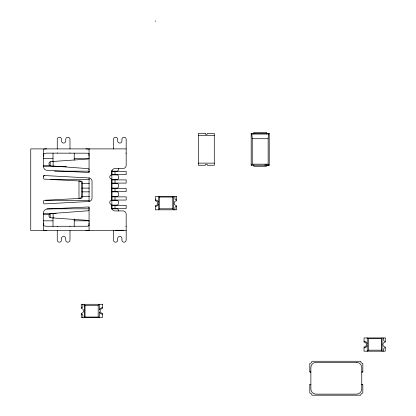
<?xml version="1.0" encoding="UTF-8"?>
<svg xmlns="http://www.w3.org/2000/svg" width="416" height="416" viewBox="0 0 416 416"><rect width="100%" height="100%" fill="white"/><g stroke="black" fill="none" stroke-linecap="round" stroke-linejoin="round"><path stroke-width="0.62" d="M82.571 183.128L82.519 182.53A2.002 1.789 90 0 0 80.792 181.048L44.533 179.161A1.061 1.061 0 0 1 43.508 178.376L43.555 176.186L44.533 175.536L89.112 177.949A3.546 3.546 0 0 1 92.035 180.996L92.035 198.437A3.546 3.546 0 0 1 89.112 201.484L44.533 203.897A1.05 1.05 0 0 1 43.477 202.842L43.508 201.058A1.061 1.061 0 0 1 44.533 200.273L80.792 198.385A2.002 1.789 -90 0 0 82.519 196.903L82.571 183.144M43.472 156.317L43.898 153.561L46.654 153.135L87.474 153.192L88.639 153.561L88.915 154.071L89.066 156.317M89.066 223.116L88.915 225.363L88.639 225.867L87.474 226.242L46.654 226.294L43.898 225.867L43.472 223.116M89.066 157.914L89.055 158.054A1.139 1.139 -90 0 1 88.005 159.047L50.944 161.621C48.214 161.512 48.214 165.974 50.944 165.864L88.005 168.646A1.144 1.144 -90 0 1 89.055 169.645L89.066 169.79M89.066 209.643L89.055 209.789A1.144 1.144 -90 0 1 88.005 210.782L50.944 213.569C48.214 213.46 48.214 217.922 50.944 217.812L88.005 220.386A1.139 1.139 -90 0 1 89.055 221.38L89.066 221.52M264.696 164.965L269.204 165.225L268.143 164.169L268.143 138.72L268.564 134.056L269.204 133.422L251.176 133.422L251.176 165.225L269.204 165.225L269.204 133.422M89.066 153.951L89.071 153.915A3.203 0.416 -90 0 1 89.112 153.665M89.092 149.146L89.632 148.897M251.176 165.225L252.236 164.169L252.236 138.72L251.815 134.056L251.176 133.422M172.76 208.796L159.63 208.796L158.512 209.81L158.512 196.56L159.63 197.07L172.76 197.07L173.352 196.56L173.352 209.81L172.76 208.796L172.76 197.07M99.294 311.854L99.294 317.533L98.176 317.028L85.046 317.028L84.453 317.533L84.453 304.283L85.046 305.302L98.176 305.302L99.294 304.283L99.294 309.962M381.477 350.178L368.342 350.178L367.224 351.198L367.224 337.948L368.342 338.452L381.477 338.452L382.07 337.948L382.07 351.198L381.477 350.178L381.477 338.452M43.789 175.843L44.533 175.536A1.05 1.05 0 0 0 43.477 176.592M362.825 371.873L361.764 372.159A2.122 2.122 0 0 1 362.825 371.873L362.825 363.392A2.122 2.122 0 0 1 360.703 361.27L311.932 361.27A2.122 2.122 0 0 1 309.811 363.392L309.811 371.873A2.122 2.122 0 0 1 310.872 372.159L309.811 371.873M309.811 384.597L310.872 384.311A2.122 2.122 0 0 1 309.811 384.597L309.811 393.078A2.122 2.122 0 0 1 311.932 395.2L360.703 395.2A2.122 2.122 0 0 1 362.825 393.078L362.825 384.597A2.122 2.122 0 0 1 361.764 384.311L362.825 384.597M251.815 134.056L268.564 134.056M198.375 135.564L214.282 135.564M252.236 138.72L268.143 138.72M126.173 148.897L30.753 148.897L30.753 230.537L126.173 230.537M125.845 153.135L126.173 153.135M43.316 158.6L53.014 158.616M74.22 158.616L89.066 158.6M198.375 163.129L214.282 163.129M252.236 164.169L268.143 164.169M43.29 165.594L50.378 165.594M43.29 166.655L66.498 166.655M54.465 171.163L89.352 171.163M111.842 171.163L117.426 171.163L118.487 170.102L118.487 168.397M111.842 171.428L126.173 171.428L126.173 174.606L111.842 174.606M113.454 230.537L113.454 240.079A2.122 2.122 0 0 0 115.57 242.2A2.122 2.122 0 0 0 117.692 240.079L117.692 238.488A2.122 2.122 0 0 1 119.813 236.366A2.122 2.122 0 0 1 121.935 238.488L121.935 240.079A2.122 2.122 0 0 0 124.056 242.2A2.122 2.122 0 0 0 126.173 240.079L126.173 214.105A3.182 3.182 0 0 0 122.996 210.922L115.04 210.922A3.182 3.182 0 0 1 111.862 207.74L111.862 204.563A2.122 2.122 0 0 1 109.741 202.441A2.122 2.122 0 0 1 111.862 200.32L111.862 179.114A2.122 2.122 0 0 1 109.741 176.992A2.122 2.122 0 0 1 111.862 174.871L117.426 174.871L118.487 175.932L118.487 178.584L117.426 179.644L111.842 179.644M50.768 179.644L89.352 179.644M111.842 179.91L126.173 179.91L126.173 183.092L111.842 183.092M81.926 183.357L89.352 183.357M111.842 183.357L117.426 183.357L118.487 184.413L118.487 187.065L117.426 188.126L111.842 188.126M81.926 188.126L89.352 188.126M111.842 188.391L126.173 188.391L126.173 191.573L111.842 191.573M81.926 191.838L89.352 191.838M111.842 191.838L117.426 191.838L118.487 192.899L118.487 195.546L117.426 196.607L111.842 196.607M81.926 196.607L89.352 196.607M111.842 196.872L126.173 196.872L126.173 200.054L111.842 200.054M45.594 200.32L89.352 200.32M111.597 200.32L117.426 200.32L118.487 201.38L118.487 204.032L117.426 205.088L111.842 205.088M158.564 201.911L158.132 201.568A3.234 3.234 0 0 0 155.329 199.95M158.564 204.459L158.132 204.802A3.234 3.234 0 0 1 155.329 206.419M111.842 205.353L126.173 205.353L126.173 208.536L111.842 208.536M46.894 208.801L89.352 208.801M111.842 208.801L117.426 208.801L118.487 209.862L118.487 210.995M43.29 213.309L56.181 213.309M43.29 214.37L49.733 214.37M43.316 220.834L53.014 220.834M74.22 220.818L89.066 220.834M125.845 226.294L126.173 226.294M115.352 230.272L123.833 230.272M99.242 309.634L99.674 309.291A3.234 3.234 0 0 1 102.476 307.674M99.242 312.182L99.674 312.525A3.234 3.234 0 0 0 102.476 314.142M367.276 343.299L366.844 342.956A3.234 3.234 0 0 0 364.042 341.338M367.276 345.847L366.844 346.19A3.234 3.234 0 0 1 364.042 347.807M89.632 230.537L89.092 230.287M89.066 225.482L89.071 225.514A3.203 0.416 -90 0 0 89.092 225.644M383.661 337.948L383.661 340.064A1.305 1.305 0 0 0 385.247 341.338M383.661 351.198L383.661 349.076A1.305 1.305 0 0 1 385.247 347.807M368.342 338.452L368.342 350.178M266.552 133.947L266.552 132.361L253.828 132.361L253.828 133.947M266.552 164.7L266.552 166.286L253.828 166.286L253.828 164.7M174.944 196.56L174.944 198.676A1.305 1.305 0 0 0 176.535 199.95M174.944 209.81L174.944 207.693A1.305 1.305 0 0 1 176.535 206.419M159.63 197.07L159.63 208.796M155.34 20.8L155.34 21.434M115.019 171.428L115.019 174.606M115.019 179.91L115.019 183.092M115.019 188.391L115.019 191.573M115.019 196.872L115.019 200.054M115.019 205.353L115.019 208.536M113.454 148.897L113.454 139.355A2.122 2.122 0 0 1 115.57 137.233A2.122 2.122 0 0 1 117.692 139.355L117.692 140.946A2.122 2.122 0 0 0 119.813 143.062A2.122 2.122 0 0 0 121.935 140.946L121.935 139.355A2.122 2.122 0 0 1 124.056 137.233A2.122 2.122 0 0 1 126.173 139.355L126.173 165.329A3.182 3.182 0 0 1 122.996 168.511L115.04 168.511A3.182 3.182 0 0 0 111.862 171.694L111.862 174.871M111.842 170.279L111.842 209.326M98.176 305.302L98.176 317.028M89.066 172.624L89.066 149.672L88.774 149.146L88.135 149.016A3.167 0.416 0 0 0 85.883 148.897M89.066 177.705L89.066 201.609M89.066 206.778L89.066 229.762L88.774 230.282L88.135 230.412A3.167 0.416 0 0 1 85.883 230.537M85.046 305.302L85.046 317.028M82.862 304.283L82.862 306.405A1.305 1.305 0 0 1 81.271 307.674M82.862 317.533L82.862 315.416A1.305 1.305 0 0 0 81.271 314.142M74.22 153.145L74.22 160.186M74.22 218.873L74.22 226.288M69.982 148.897L69.982 139.355A2.122 2.122 0 0 0 67.86 137.233A2.122 2.122 0 0 0 65.738 139.355L65.738 140.946A2.122 2.122 0 0 1 63.617 143.062A2.122 2.122 0 0 1 61.5 140.946L61.5 139.355A2.122 2.122 0 0 0 59.379 137.233A2.122 2.122 0 0 0 57.257 139.355L57.257 148.897M69.982 152.849L69.982 153.135M69.982 226.294L69.982 226.585M69.982 230.537L69.982 240.079A2.122 2.122 0 0 1 67.86 242.2A2.122 2.122 0 0 1 65.738 240.079L65.738 238.488A2.122 2.122 0 0 0 63.617 236.366A2.122 2.122 0 0 0 61.5 238.488L61.5 240.079A2.122 2.122 0 0 1 59.379 242.2A2.122 2.122 0 0 1 57.257 240.079L57.257 230.537M57.257 152.849L57.257 153.135M57.257 226.294L57.257 226.585M53.139 161.47L53.139 166.026M53.139 213.403L53.139 217.963M53.014 153.145L53.014 161.777M53.014 217.656L53.014 226.288M50.164 161.788L50.164 165.698M50.164 213.736L50.164 217.641M89.066 207.99A1.009 1.009 0 0 0 88.005 206.981L47.216 209.061A3.942 3.942 0 0 0 43.472 212.831L43.472 229.762L43.763 230.282L44.408 230.412A3.167 0.416 0 0 0 46.654 230.537M89.066 171.444A1.009 1.009 0 0 1 88.005 172.448L47.216 170.373A3.942 3.942 0 0 1 43.472 166.603L43.472 149.672L43.763 149.146L44.408 149.016A3.167 0.416 0 0 1 46.654 148.897M81.708 196.518L80.922 197.86L78.988 198.479L78.988 180.955L80.922 181.574L81.708 182.91L81.708 196.518M205.27 133.442L198.375 133.442L198.375 165.251L205.27 165.251A1.061 1.061 0 0 1 206.331 164.19A1.061 1.061 0 0 1 207.392 165.251L214.282 165.251L214.282 133.442L207.392 133.442A1.061 1.061 0 0 1 206.331 134.503A1.061 1.061 0 0 1 205.27 133.442M176.535 196.56L155.329 196.56L155.329 200.798A2.387 2.387 0 0 1 157.664 203.185A2.387 2.387 0 0 1 155.329 205.572L155.329 209.81L176.535 209.81L176.535 205.572A2.387 2.387 0 0 1 174.2 203.185A2.387 2.387 0 0 1 176.535 200.798L176.535 196.56M102.476 304.283L81.271 304.283L81.271 308.521A2.387 2.387 0 0 1 83.6 310.908A2.387 2.387 0 0 1 81.271 313.295L81.271 317.533L102.476 317.533L102.476 313.295A2.387 2.387 0 0 1 100.142 310.908A2.387 2.387 0 0 1 102.476 308.521L102.476 304.283M385.247 337.948L364.042 337.948L364.042 342.186A2.387 2.387 0 0 1 366.376 344.573A2.387 2.387 0 0 1 364.042 346.96L364.042 351.198L385.247 351.198L385.247 346.96A2.387 2.387 0 0 1 382.918 344.573A2.387 2.387 0 0 1 385.247 342.186L385.247 337.948M356.465 362.331L316.17 362.331A5.299 5.299 0 0 0 310.872 367.635L310.872 388.84A5.299 5.299 0 0 0 316.17 394.139L356.465 394.139A5.299 5.299 0 0 0 361.764 388.84L361.764 367.635A5.299 5.299 0 0 0 356.465 362.331"/></g></svg>
